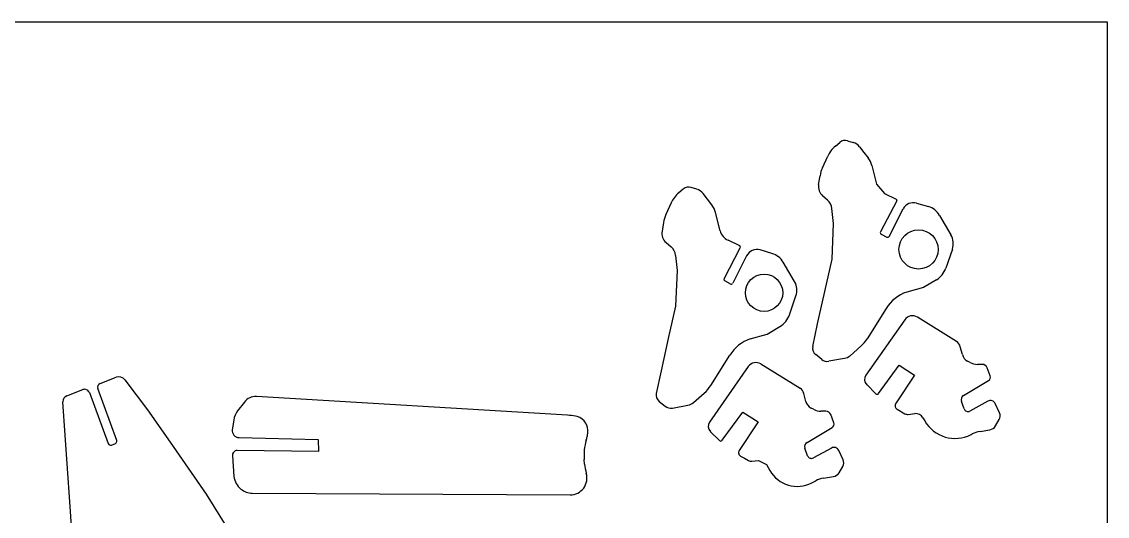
# Model space of a CAD drawing. Extents: x 0 to 10.2, y 0 to 8.
# Drawn here: x 4.18 to 10.18, y 5.3 to 8.03 of the extents above; entities that cross this region are included whole.
import ezdxf

# ---------------------------------------------------------------- set-up
doc = ezdxf.new("R2010")
doc.units = 0
doc.layers.add('WHITE', color=7, linetype='CONTINUOUS')

msp = doc.modelspace()

# ---------------------------------------------------------------- linework, layer by layer
at = {"layer": 'WHITE', "linetype": 'CONTINUOUS'}
for p, q in [((0, 8.0345), (10.177, 8.0345)), ((10.177, 8.0345), (10.177, 0)), ((8.6749, 7.3479), (8.6987, 7.3681)), ((8.7422, 7.3768), (8.7734, 7.3681)), ((8.8082, 7.3438), (8.8325, 7.3125)), ((8.6031, 7.2279), (8.6321, 7.2917)), ((8.8325, 7.3125), (8.8563, 7.2818)), ((8.8766, 7.2401), (8.9026, 7.1381)), ((8.5817, 7.1352), (8.5898, 7.1839)), ((8.9026, 7.1381), (8.9461, 7.0854)), ((7.8343, 7.1097), (7.8099, 7.09)), ((7.9084, 7.1092), (7.8783, 7.119)), ((7.9918, 7.0228), (7.9438, 7.0848)), ((8.9461, 7.0854), (9.0104, 7.0547)), ((7.767, 7.0333), (7.7387, 6.9695)), ((8.6315, 7.0495), (8.6043, 7.0732)), ((9.0139, 7.0448), (8.9241, 6.8739)), ((9.1228, 7.0327), (9.1889, 7.0136)), ((8.0382, 6.8797), (8.0121, 6.9811)), ((8.6651, 6.9191), (8.6558, 7.002)), ((8.9722, 6.849), (9.0492, 7.0002)), ((9.2508, 6.9649), (9.3134, 6.8571)), ((7.7253, 6.9255), (7.7172, 6.8768)), ((8.6564, 6.7227), (8.6651, 6.9191)), ((8.9276, 6.8612), (8.9583, 6.845)), ((7.7393, 6.8148), (7.7665, 6.7911)), ((8.0596, 6.615), (8.1489, 6.7864)), ((8.146, 6.7963), (8.0817, 6.827)), ((9.3209, 6.7789), (9.285, 6.674)), ((7.7914, 6.7436), (7.8007, 6.6607)), ((8.1842, 6.7418), (8.1072, 6.5906)), ((8.3244, 6.7546), (8.2584, 6.7737)), ((8.5759, 6.3652), (8.6564, 6.7227)), ((7.8007, 6.6607), (7.7914, 6.4637)), ((8.449, 6.5987), (8.3864, 6.7059)), ((8.0938, 6.586), (8.0631, 6.6034)), ((9.2329, 6.6092), (9.1616, 6.5663)), ((9.1616, 6.5663), (9.0689, 6.5414)), ((8.4206, 6.4156), (8.4571, 6.5205)), ((7.7914, 6.4637), (7.7514, 6.2853)), ((8.9559, 6.451), (8.8505, 6.2835)), ((8.5498, 6.2401), (8.5759, 6.3652)), ((9.0579, 6.3884), (8.8435, 6.0819)), ((9.3441, 6.2679), (9.128, 6.4023)), ((8.2039, 6.2824), (8.2972, 6.3079)), ((8.2972, 6.3079), (8.3685, 6.3508)), ((7.7514, 6.2853), (7.7114, 6.1063)), ((8.8146, 6.2418), (8.7555, 6.1897)), ((9.3766, 6.1961), (9.365, 6.2395)), ((7.9861, 6.0251), (8.0915, 6.1926)), ((8.599, 6.1694), (8.566, 6.1955)), ((8.1935, 6.1294), (7.9791, 5.8229)), ((8.4797, 6.0095), (8.2636, 6.1439)), ((8.7248, 6.1752), (8.639, 6.159)), ((8.9136, 5.9811), (9.0272, 6.137)), ((9.0272, 6.137), (9.1124, 6.0831)), ((9.4189, 6.152), (9.4055, 6.159)), ((9.4861, 6.1416), (9.4594, 6.1416)), ((9.5307, 6.0779), (9.5139, 6.1225)), ((4.6124, 6.0362), (4.7004, 6.0703)), ((7.7114, 6.1063), (7.6854, 5.9817)), ((9.1124, 6.0831), (9.0075, 5.9238)), ((4.4281, 5.969), (4.5162, 6.0026)), ((4.7039, 5.721), (4.5996, 6.0078)), ((4.7485, 6.057), (4.8737, 5.8902)), ((8.8482, 6.0298), (8.898, 5.98)), ((9.3829, 5.9695), (9.5214, 6.0524)), ((4.5527, 5.9858), (4.657, 5.7048)), ((7.1946, 5.8612), (5.4756, 5.9643)), ((7.891, 5.9313), (7.9501, 5.9834)), ((8.5116, 5.9377), (8.5006, 5.9811)), ((9.5173, 5.9383), (9.4177, 5.8838)), ((4.4449, 5.3826), (4.4067, 5.9348)), ((4.8737, 5.8902), (4.9994, 5.7129)), ((5.4096, 5.9336), (5.3719, 5.8844)), ((7.7016, 5.9371), (7.734, 5.9104)), ((7.7746, 5.9006), (7.8603, 5.9162)), ((8.0492, 5.7227), (8.1628, 5.8786)), ((8.1628, 5.8786), (8.2479, 5.8247)), ((8.5544, 5.8936), (8.5405, 5.9006)), ((8.6216, 5.8826), (8.595, 5.8832)), ((9.0156, 5.8936), (9.0591, 5.8693)), ((9.3858, 5.8965), (9.3714, 5.9377)), ((9.5817, 5.8734), (9.5579, 5.9249)), ((5.3505, 5.834), (5.3424, 5.7812)), ((7.2485, 5.8531), (7.2381, 5.8554)), ((8.2479, 5.8247), (8.1431, 5.6654)), ((8.6657, 5.8189), (8.6489, 5.8641)), ((9.077, 5.8658), (9.1135, 5.8699)), ((9.1581, 5.8467), (9.1686, 5.8293)), ((9.5602, 5.8021), (9.5799, 5.8369)), ((7.3053, 5.7511), (7.307, 5.7633)), ((7.9837, 5.772), (8.0336, 5.7216)), ((8.5185, 5.7111), (8.657, 5.7934)), ((9.4739, 5.7714), (9.5284, 5.7807)), ((4.6749, 5.6961), (4.6964, 5.7053)), ((4.9994, 5.7129), (5.1981, 5.4249)), ((5.38, 5.7372), (5.8175, 5.7268)), ((5.8175, 5.7268), (5.8192, 5.6607)), ((7.2978, 5.7227), (7.3007, 5.7331)), ((9.4241, 5.754), (9.4304, 5.7575)), ((5.8192, 5.6607), (5.3702, 5.6665)), ((8.5214, 5.6375), (8.5063, 5.6793)), ((8.6529, 5.6798), (8.5533, 5.6254)), ((8.7172, 5.615), (8.6929, 5.6665)), ((5.343, 5.637), (5.3505, 5.5228)), ((7.2891, 5.5912), (7.2868, 5.6167)), ((8.1512, 5.6352), (8.1726, 5.6231)), ((8.1726, 5.6231), (8.1941, 5.6103)), ((8.2126, 5.6068), (8.2491, 5.6115)), ((8.2491, 5.6115), (8.2937, 5.5883)), ((8.2937, 5.5883), (8.3128, 5.5559)), ((8.6952, 5.5437), (8.7155, 5.5785)), ((8.6089, 5.513), (8.6634, 5.5223)), ((8.544, 5.4875), (8.566, 5.4991)), ((5.1981, 5.4249), (5.3592, 5.1677)), ((5.453, 5.4307), (7.2091, 5.4209)), ((4.4837, 4.8311), (4.4449, 5.3826))]:
    msp.add_line(p, q, dxfattribs=at)
for centre, radius in [((9.1344, 6.7766), 0.1083), ((8.281, 6.5373), 0.1031)]:
    msp.add_circle(centre, radius, dxfattribs=at)
for centre, radius, start, end in [((8.7286, 7.3315), 0.0473, 73.39729, 129.2229), ((8.7744, 7.2275), 0.1561, 129.5798, 155.7461), ((8.7528, 7.3016), 0.0697, 37.26057, 72.72511), ((8.7657, 7.212), 0.1144, 14.21918, 37.6128), ((8.766, 7.1546), 0.1786, 155.7714, 170.5712), ((7.9096, 6.9701), 0.1559, 129.7238, 156.1025), ((7.8649, 7.0732), 0.0477, 73.72696, 130.0498), ((7.8884, 7.0423), 0.0698, 37.54549, 73.35592), ((8.6477, 7.1242), 0.0669, 170.4806, 229.5657), ((7.9009, 6.9527), 0.1148, 14.31658, 37.62149), ((8.5833, 6.9948), 0.0728, 5.62407, 48.61868), ((9.0077, 7.0482), 0.007, 331.2005, 67.67973), ((9.1055, 6.9721), 0.0629, 74.08347, 153.4815), ((7.9014, 6.8962), 0.1784, 155.7484, 170.5622), ((9.1585, 6.9111), 0.1069, 30.23396, 73.50011), ((7.7832, 6.8654), 0.067, 170.1384, 228.9632), ((8.116, 6.8996), 0.0803, 194.3268, 244.6735), ((8.9322, 6.8693), 0.00934, 150.258, 240.2551), ((8.9633, 6.8534), 0.00988, 239.096, 333.4226), ((9.2316, 6.8098), 0.0945, 340.9319, 30.05394), ((7.7187, 6.7358), 0.0731, 6.13776, 49.20652), ((8.1427, 6.79), 0.00709, 330.0772, 62.80721), ((8.2404, 6.7133), 0.063, 73.44704, 153.0582), ((8.2938, 6.6518), 0.1072, 30.30569, 73.42552), ((9.1703, 6.7129), 0.1211, 301.1049, 341.3052), ((8.0682, 6.6112), 0.00937, 156.4658, 236.933), ((8.3679, 6.5508), 0.0942, 341.2439, 30.59762), ((8.0982, 6.5948), 0.00985, 243.4362, 334.9436), ((9.1418, 6.3345), 0.2194, 109.4041, 147.9157), ((8.3059, 6.4545), 0.1211, 301.117, 341.3145), ((9.1003, 6.3582), 0.0521, 57.86647, 144.5592), ((8.277, 6.0757), 0.2193, 109.4707, 147.7766), ((8.5938, 6.2309), 0.045, 168.1484, 231.8179), ((8.6894, 6.3859), 0.1908, 310.9748, 327.5596), ((9.3193, 6.2278), 0.0472, 14.42848, 58.23991), ((8.7139, 6.238), 0.0637, 279.7964, 310.7205), ((9.4333, 6.2106), 0.0586, 194.3262, 241.6719), ((8.2362, 6.0997), 0.0521, 58.23765, 145.1069), ((8.6305, 6.2083), 0.05, 231.0189, 279.7999), ((9.4598, 6.2274), 0.0857, 241.4608, 269.7292), ((9.4865, 6.1124), 0.0292, 20.16133, 90.82022), ((4.7157, 6.0322), 0.0411, 37.09631, 111.8613), ((8.8765, 6.0586), 0.0404, 144.644, 225.5242), ((9.5109, 6.0706), 0.021, 299.8994, 20.13403), ((4.526, 5.9759), 0.0284, 20.28223, 110.2828), ((4.6204, 6.0155), 0.0222, 111.3146, 200.3281), ((7.8252, 6.1273), 0.1906, 310.9631, 327.5726), ((8.4547, 5.9693), 0.0474, 14.4829, 58.1262), ((4.4402, 5.9375), 0.0337, 111.0774, 184.7364), ((5.4718, 5.8861), 0.0783, 87.21821, 142.6497), ((7.7293, 5.9724), 0.0449, 168.0582, 231.9076), ((8.9053, 5.9872), 0.0103, 224.5379, 323.9367), ((9.3964, 5.9466), 0.0266, 120.4061, 199.6281), ((9.5316, 5.9133), 0.0288, 23.88052, 119.7178), ((5.458, 5.818), 0.1087, 142.3606, 171.5416), ((7.7651, 5.95), 0.0503, 231.8761, 280.8826), ((7.8484, 5.9793), 0.0642, 280.6825, 311.5791), ((8.5687, 5.9525), 0.0591, 194.54, 241.4748), ((8.5954, 5.969), 0.0857, 241.4608, 269.7292), ((8.6219, 5.8537), 0.0289, 21.11952, 90.45877), ((9.0259, 5.9126), 0.0216, 148.6958, 241.4401), ((9.4072, 5.9038), 0.0226, 198.7144, 297.6829), ((7.1794, 5.581), 0.2806, 77.92674, 86.88714), ((7.2266, 5.7748), 0.0813, 351.8469, 74.32973), ((8.0125, 5.8003), 0.0403, 145.8014, 224.5876), ((8.6464, 5.8112), 0.0208, 300.7157, 21.62371), ((9.0734, 5.8954), 0.0298, 241.194, 276.9167), ((9.1181, 5.824), 0.0461, 29.4679, 95.63208), ((9.336, 5.9261), 0.1934, 210.0461, 297.1045), ((9.5459, 5.8568), 0.0395, 329.6983, 24.84979), ((5.3806, 5.7758), 0.0386, 171.848, 269.2314), ((9.4957, 5.6285), 0.1446, 98.66565, 116.8214), ((9.5218, 5.8247), 0.0446, 278.4449, 329.4698), ((4.6703, 5.7094), 0.0141, 199.179, 289.179), ((4.6921, 5.717), 0.0125, 290.1445, 18.43772), ((7.5794, 5.6399), 0.2935, 163.6103, 184.5346), ((7.1044, 5.7934), 0.2053, 342.9353, 348.1129), ((8.0409, 5.728), 0.00981, 221.406, 327.243), ((8.5313, 5.688), 0.0264, 118.8719, 199.3488), ((5.3707, 5.6387), 0.0278, 91.09425, 183.5825), ((8.1608, 5.654), 0.0211, 147.2565, 242.8802), ((8.6667, 5.6546), 0.0288, 24.50123, 118.6276), ((7.5205, 5.6084), 0.232, 184.2581, 196.7975), ((8.2085, 5.6364), 0.0298, 240.9455, 277.8159), ((8.5427, 5.6456), 0.0228, 200.6923, 297.5397), ((8.6811, 5.5984), 0.0398, 329.9243, 24.62299), ((5.4693, 5.5442), 0.1207, 190.2061, 228.8723), ((7.2091, 5.5141), 0.0933, 270, 16.97193), ((8.4643, 5.6429), 0.1747, 209.898, 297.1514), ((8.6568, 5.5663), 0.0446, 278.446, 329.4703), ((8.6317, 5.3697), 0.1451, 99.02972, 116.9029), ((5.4535, 5.5316), 0.1009, 230.8923, 269.7318)]:
    msp.add_arc(centre, radius, start, end, dxfattribs=at)

doc.saveas('drawing.dxf')
